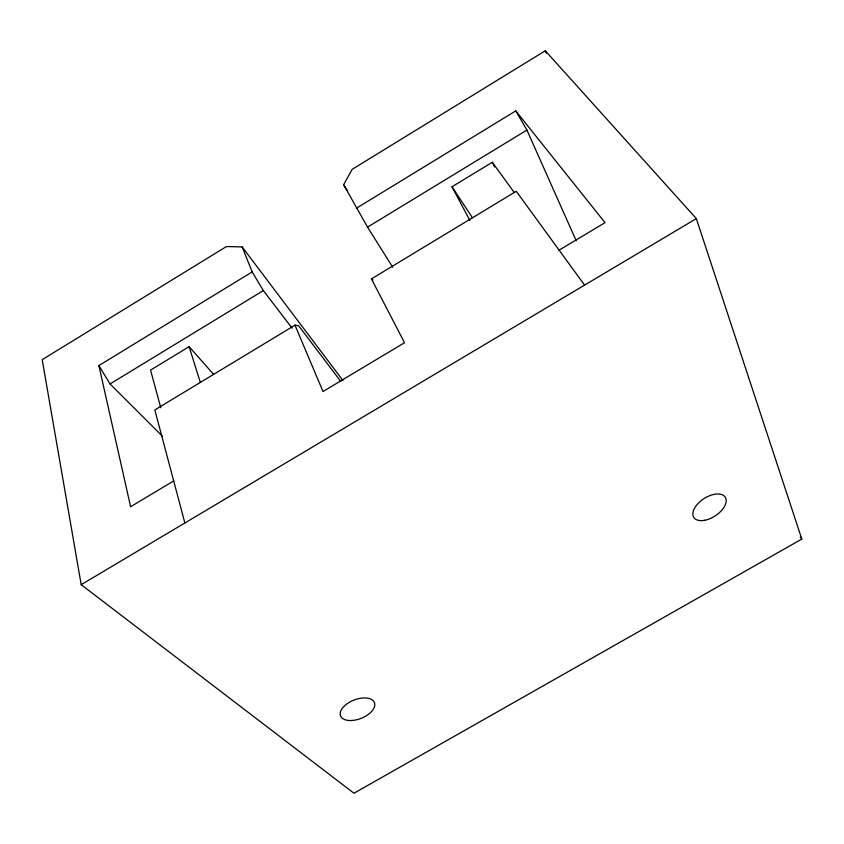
<?xml version="1.0" encoding="UTF-8"?>
<svg xmlns="http://www.w3.org/2000/svg" width="844" height="844" viewBox="0 0 844 844"><rect width="100%" height="100%" fill="white"/><g stroke="black" fill="none" stroke-linecap="round" stroke-linejoin="round"><path stroke-width="1.27" d="M392.713 267.221L367.541 227.131L343.624 184.709L352.191 169.338L545.298 50.767L696.342 218.607L801.8 539.073L353.974 793.233L81.203 584.681L42.2 359.671L226.456 246.532L242.154 246.933L342.981 380.549M173.685 480.932L130.609 506.727L98.875 365.579L252.187 271.916L242.154 246.933M356.379 208.257L515.768 110.891L605.032 222.647L559.108 250.151M98.875 365.579L110.036 383.957L263.339 290.589L292.119 328.158M367.541 227.131L526.909 130.071L515.768 110.891M213.521 374.272L189.109 346.673L150.559 370.115L160.782 407.757M469.929 220.495L451.983 186.798L492.305 162.27L514.207 192.464M340.754 381.351L298.681 325.816L294.999 325.151L154.832 409.952L184.868 522.995M294.999 325.151L323.009 391.521L404.529 342.717L371.434 278.91L516.243 191.293L584.586 285.114M81.203 584.681L696.342 218.607M371.434 278.91L372.932 279.934M110.036 383.957L162.291 436.105M800.217 536.974L801.8 539.073M451.983 186.798L472.429 217.741M343.624 184.709L347.106 190.28M252.187 271.916L263.339 290.589M492.305 162.27L494.616 167.006M526.909 130.071L576.22 240.772M545.298 50.767L546.29 53.204M189.109 346.673L200.313 382.374M352.053 720.491A18.188 9.822 -21.4 0 0 374.441 702.662A18.188 9.822 -21.4 0 0 345.966 704.603A18.188 9.822 -21.4 0 0 352.053 720.491M704.782 520.273A18.726 10.307 -32.8 0 0 725.756 498.129A18.726 10.307 -32.8 0 0 698.02 503.52A18.726 10.307 -32.8 0 0 704.782 520.273"/></g></svg>
